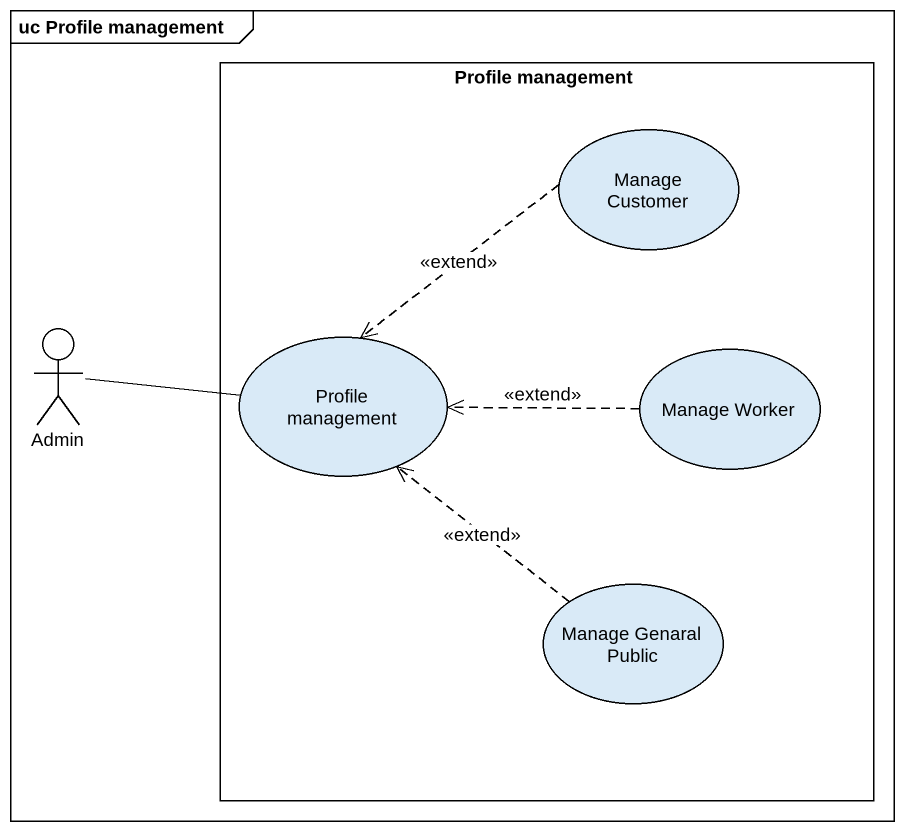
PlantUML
@startuml
mainframe uc Profile management
rectangle "Profile management" as Profile_management {
  usecase "Manage Customer" as Manage_Customer
  usecase "Profile management" as Profile_management_2
  usecase "Manage Worker" as Manage_Worker
  usecase "Manage Genaral Public" as Manage_Genaral_Public
}
actor Admin
Manage_Customer ..> Profile_management_2 : <<extend>>
Admin -right- Profile_management_2
Manage_Worker .left.> Profile_management_2 : <<extend>>
Manage_Genaral_Public .up.> Profile_management_2 : <<extend>>
@enduml
